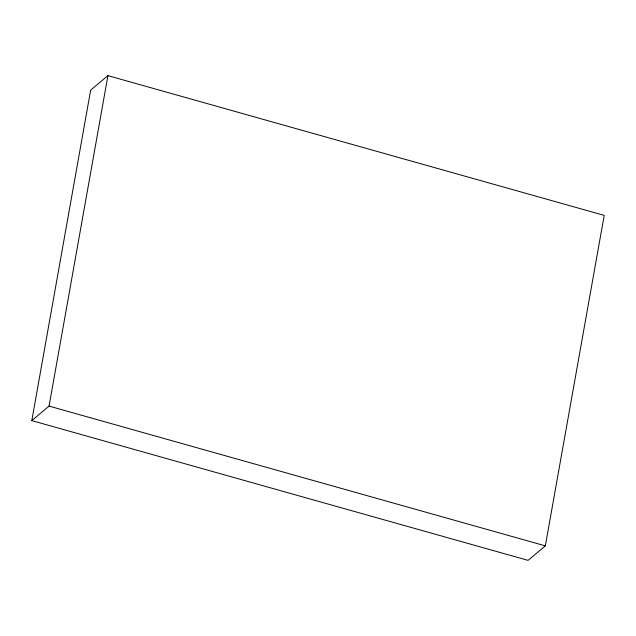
<?xml version="1.0" encoding="UTF-8"?>
<svg xmlns="http://www.w3.org/2000/svg" width="636" height="636" viewBox="0 0 636 636"><rect width="100%" height="100%" fill="white"/><g stroke="black" fill="none" stroke-linecap="round" stroke-linejoin="round"><path stroke-width="0.95" d="M31.8 420.611L90.662 90.145L107.929 75.636L604.2 215.389L545.338 545.855L528.071 560.364L31.8 420.611L49.059 406.094L107.929 75.636M49.059 406.094L545.338 545.855"/></g></svg>
